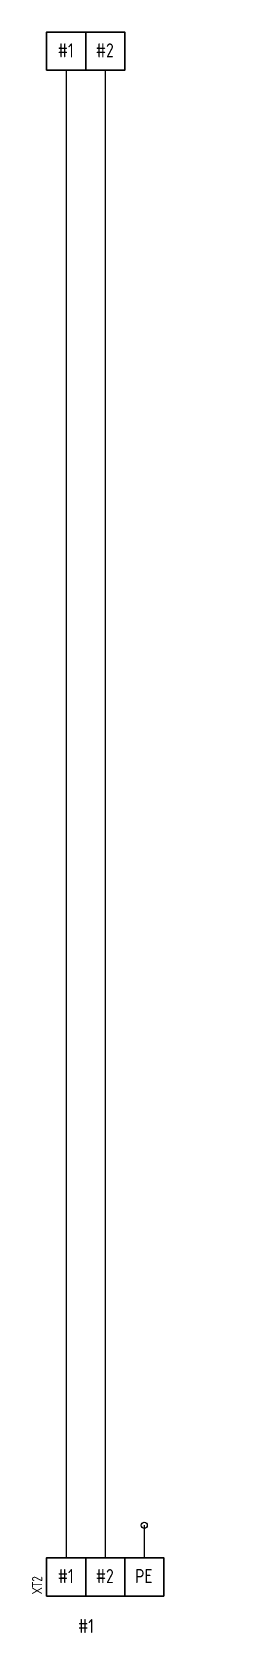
# Model space of a CAD drawing. Header units: millimetres. Extents: x 4481 to 4506, y 5944 to 6149.
import ezdxf

# ---------------------------------------------------------------- set-up
doc = ezdxf.new("R2010")
doc.units = ezdxf.units.MM
for name, color, linetype in [('Headers', 7, 'Continuous'), ('XT1', 7, 'Continuous'), ('XT2', 7, 'Continuous'), ('Кабель', 7, 'Continuous')]:
    doc.layers.add(name, color=color, linetype=linetype)
doc.layers.add('Слой1', color=7, linetype='Continuous', lineweight=30)
doc.styles.add('GOST_A', font='GOST_0.TTF')
pattern_1 = [(37.5, (5, -6.084), (-1.60003, 48.94132), [0, -38.608, 0, -43.18, 0, -41.275]), (7.5, (5, -6.084), (44.95233, 71.6825), [0, -20.828, 0, -34.798, 0, -13.335]), (327.5, (-26.24, -6.084), (79.09924, 0.14372), [0, -12.7, 0, -45.72, 0, -59.69]), (317.5, (-26.24, -6.084), (76.35565, 22.29293), [0, -6.35, 0, -29.972, 0, -34.29])]
pattern_2 = [(37.5, (10, -11.084), (-1.60003, 48.94132), [0, -38.608, 0, -43.18, 0, -41.275]), (7.5, (10, -11.084), (44.95233, 71.6825), [0, -20.828, 0, -34.798, 0, -13.335]), (327.5, (-21.24, -11.084), (79.09924, 0.14372), [0, -12.7, 0, -45.72, 0, -59.69]), (317.5, (-21.24, -11.084), (76.35565, 22.29293), [0, -6.35, 0, -29.972, 0, -34.29])]
pattern_3 = [(37.5, (0.535, 0.098), (-1.60003, 48.94132), [0, -38.608, 0, -43.18, 0, -41.275]), (7.5, (0.535, 0.1), (44.95233, 71.6825), [0, -20.828, 0, -34.798, 0, -13.335]), (327.5, (-30.707, 0.1), (79.09924, 0.14372), [0, -12.7, 0, -45.72, 0, -59.69]), (317.5, (-30.71, 0.1), (76.35565, 22.29293), [0, -6.35, 0, -29.972, 0, -34.29])]
pattern_4 = [(37.5, (0.322, 0.16), (-1.60003, 48.94132), [0, -38.608, 0, -43.18, 0, -41.275]), (7.5, (0.32, 0.16), (44.95233, 71.6825), [0, -20.828, 0, -34.798, 0, -13.335]), (327.5, (-30.92, 0.16), (79.09924, 0.14372), [0, -12.7, 0, -45.72, 0, -59.69]), (317.5, (-30.92, 0.16), (76.35565, 22.29293), [0, -6.35, 0, -29.972, 0, -34.29])]

msp = doc.modelspace()

# ---------------------------------------------------------------- hatches: boundary and pattern name
at = {"layer": 'Слой1', "lineweight": -3}
h = msp.add_hatch(dxfattribs=at)
h.set_pattern_fill('AR-SAND', color=256)
h.set_pattern_definition([(37.5, (-1.567, -0.148), (-1.60003, 48.94132), [0, -38.608, 0, -43.18, 0, -41.275]), (7.5, (-1.57, -0.15), (44.95233, 71.6825), [0, -20.828, 0, -34.798, 0, -13.335]), (327.5, (-32.81, -0.15), (79.09924, 0.14372), [0, -12.7, 0, -45.72, 0, -59.69]), (317.5, (-32.81, -0.15), (76.35565, 22.29293), [0, -6.35, 0, -29.972, 0, -34.29])])
h.paths.add_polyline_path([(4483.15, 6127.95, 1), (4483.92, 6127.95, 1)])
h = msp.add_hatch(dxfattribs=at)
h.set_pattern_fill('AR-SAND', color=256)
h.set_pattern_definition([(37.5, (-0.368, -0.234), (-1.60003, 48.94132), [0, -38.608, 0, -43.18, 0, -41.275]), (7.5, (-0.37, -0.234), (44.95233, 71.6825), [0, -20.828, 0, -34.798, 0, -13.335]), (327.5, (-31.61, -0.234), (79.09924, 0.14372), [0, -12.7, 0, -45.72, 0, -59.69]), (317.5, (-31.61, -0.234), (76.35565, 22.29293), [0, -6.35, 0, -29.972, 0, -34.29])])
h.paths.add_polyline_path([(4484.35, 6127.86, 1), (4485.12, 6127.86, 1)])
h = msp.add_hatch(dxfattribs=at)
h.set_pattern_fill('AR-SAND', color=256)
h.set_pattern_definition([(37.5, (-0.205, -0.163), (-1.60003, 48.94132), [0, -38.608, 0, -43.18, 0, -41.275]), (7.5, (-0.205, -0.16), (44.95233, 71.6825), [0, -20.828, 0, -34.798, 0, -13.335]), (327.5, (-31.447, -0.163), (79.09924, 0.14372), [0, -12.7, 0, -45.72, 0, -59.69]), (317.5, (-31.45, -0.16), (76.35565, 22.29293), [0, -6.35, 0, -29.972, 0, -34.29])])
h.paths.add_polyline_path([(4484.51, 6127.93, 1), (4485.28, 6127.93, 1)])
h = msp.add_hatch(dxfattribs=at)
h.set_pattern_fill('AR-SAND', color=256)
h.set_pattern_definition([(37.5, (-0.198, -0.163), (-1.60003, 48.94132), [0, -38.608, 0, -43.18, 0, -41.275]), (7.5, (-0.2, -0.16), (44.95233, 71.6825), [0, -20.828, 0, -34.798, 0, -13.335]), (327.5, (-31.44, -0.163), (79.09924, 0.14372), [0, -12.7, 0, -45.72, 0, -59.69]), (317.5, (-31.44, -0.16), (76.35565, 22.29293), [0, -6.35, 0, -29.972, 0, -34.29])])
h.paths.add_polyline_path([(4484.52, 6127.93, 1), (4485.29, 6127.93, 1)])
h = msp.add_hatch(dxfattribs=at)
h.set_pattern_fill('AR-SAND', color=256)
h.set_pattern_definition(pattern_4)
h.paths.add_polyline_path([(4485.04, 6128.26, 1), (4485.81, 6128.26, 1)])
h = msp.add_hatch(dxfattribs=at)
h.set_pattern_fill('AR-SAND', color=256)
h.set_pattern_definition(pattern_4)
h.paths.add_polyline_path([(4485.04, 6128.26, 1), (4485.81, 6128.26, 1)])
h = msp.add_hatch(dxfattribs=at)
h.set_pattern_fill('AR-SAND', color=256)
h.set_pattern_definition(pattern_3)
h.paths.add_polyline_path([(4485.25, 6128.19, 1), (4486.02, 6128.19, 1)])
h = msp.add_hatch(dxfattribs=at)
h.set_pattern_fill('AR-SAND', color=256)
h.set_pattern_definition(pattern_3)
h.paths.add_polyline_path([(4485.25, 6128.19, 1), (4486.02, 6128.19, 1)])
h = msp.add_hatch(dxfattribs=at)
h.set_pattern_fill('AR-SAND', color=256)
h.set_pattern_definition(pattern_3)
h.paths.add_polyline_path([(4485.25, 6128.19, 1), (4486.02, 6128.19, 1)])
h = msp.add_hatch(dxfattribs=at)
h.set_pattern_fill('AR-SAND', color=256)
h.set_pattern_definition(pattern_3)
h.paths.add_polyline_path([(4485.25, 6128.19, 1), (4486.02, 6128.19, 1)])
h = msp.add_hatch(dxfattribs=at)
h.set_pattern_fill('AR-SAND', color=256)
h.set_pattern_definition(pattern_3)
h.paths.add_polyline_path([(4485.25, 6128.19, 1), (4486.02, 6128.19, 1)])
h = msp.add_hatch(dxfattribs=at)
h.set_pattern_fill('AR-SAND', color=256)
h.set_pattern_definition([(37.5, (0.694, 0.063), (-1.60003, 48.94132), [0, -38.608, 0, -43.18, 0, -41.275]), (7.5, (0.694, 0.063), (44.95233, 71.6825), [0, -20.828, 0, -34.798, 0, -13.335]), (327.5, (-30.548, 0.063), (79.09924, 0.14372), [0, -12.7, 0, -45.72, 0, -59.69]), (317.5, (-30.55, 0.06), (76.35565, 22.29293), [0, -6.35, 0, -29.972, 0, -34.29])])
h.paths.add_polyline_path([(4485.41, 6128.16, 1), (4486.18, 6128.16, 1)])
h = msp.add_hatch(dxfattribs=at)
h.set_pattern_fill('AR-SAND', color=256)
h.set_pattern_definition([(37.5, (0.885, -0.06), (-1.60003, 48.94132), [0, -38.608, 0, -43.18, 0, -41.275]), (7.5, (0.885, -0.06), (44.95233, 71.6825), [0, -20.828, 0, -34.798, 0, -13.335]), (327.5, (-30.357, -0.06), (79.09924, 0.14372), [0, -12.7, 0, -45.72, 0, -59.69]), (317.5, (-30.36, -0.06), (76.35565, 22.29293), [0, -6.35, 0, -29.972, 0, -34.29])])
h.paths.add_polyline_path([(4485.6, 6128.03, 1), (4486.37, 6128.03, 1)])
h = msp.add_hatch(dxfattribs=at)
h.set_pattern_fill('AR-SAND', color=256)
h.set_pattern_definition([(37.5, (1.176, -0.31), (-1.60003, 48.94132), [0, -38.608, 0, -43.18, 0, -41.275]), (7.5, (1.176, -0.31), (44.95233, 71.6825), [0, -20.828, 0, -34.798, 0, -13.335]), (327.5, (-30.066, -0.31), (79.09924, 0.14372), [0, -12.7, 0, -45.72, 0, -59.69]), (317.5, (-30.066, -0.31), (76.35565, 22.29293), [0, -6.35, 0, -29.972, 0, -34.29])])
h.paths.add_polyline_path([(4485.89, 6127.78, 1), (4486.66, 6127.78, 1)])
h = msp.add_hatch(dxfattribs=at)
h.set_pattern_fill('AR-SAND', color=256)
h.set_pattern_definition([(37.5, (-1.9, 5.91), (-1.60003, 48.94132), [0, -38.608, 0, -43.18, 0, -41.275]), (7.5, (-1.9, 5.91), (44.95233, 71.6825), [0, -20.828, 0, -34.798, 0, -13.335]), (327.5, (-33.143, 5.91), (79.09924, 0.14372), [0, -12.7, 0, -45.72, 0, -59.69]), (317.5, (-33.14, 5.91), (76.35565, 22.29293), [0, -6.35, 0, -29.972, 0, -34.29])])
h.paths.add_polyline_path([(4484.71, 6127.01, 1), (4485.48, 6127.01, 1)])
h = msp.add_hatch(dxfattribs=at)
h.set_pattern_fill('AR-SAND', color=256)
h.set_pattern_definition(pattern_1)
h.paths.add_polyline_path([(4489.71, 6122.01, 1), (4490.48, 6122.01, 1)])
h = msp.add_hatch(dxfattribs=at)
h.set_pattern_fill('AR-SAND', color=256)
h.set_pattern_definition(pattern_1)
h.paths.add_polyline_path([(4489.71, 6122.01, 1), (4490.48, 6122.01, 1)])
h = msp.add_hatch(dxfattribs=at)
h.set_pattern_fill('AR-SAND', color=256)
h.set_pattern_definition([(37.5, (3.1, 0.91), (-1.60003, 48.94132), [0, -38.608, 0, -43.18, 0, -41.275]), (7.5, (3.1, 0.91), (44.95233, 71.6825), [0, -20.828, 0, -34.798, 0, -13.335]), (327.5, (-28.143, 0.91), (79.09924, 0.14372), [0, -12.7, 0, -45.72, 0, -59.69]), (317.5, (-28.14, 0.91), (76.35565, 22.29293), [0, -6.35, 0, -29.972, 0, -34.29])])
h.paths.add_polyline_path([(4489.71, 6122.01, 1), (4490.48, 6122.01, 1)])
h = msp.add_hatch(dxfattribs=at)
h.set_pattern_fill('AR-SAND', color=256)
h.set_pattern_definition(pattern_2)
h.paths.add_polyline_path([(4494.71, 6117.01, 1), (4495.48, 6117.01, 1)])
h = msp.add_hatch(dxfattribs=at)
h.set_pattern_fill('AR-SAND', color=256)
h.set_pattern_definition(pattern_2)
h.paths.add_polyline_path([(4494.71, 6117.01, 1), (4495.48, 6117.01, 1)])
h = msp.add_hatch(dxfattribs=at)
h.set_pattern_fill('AR-SAND', color=256)
h.set_pattern_definition([(37.5, (0.48, 1.17), (-1.60003, 48.94132), [0, -38.608, 0, -43.18, 0, -41.275]), (7.5, (0.48, 1.17), (44.9523, 71.6825), [0, -20.828, 0, -34.798, 0, -13.335]), (327.5, (-30.76, 1.17), (79.09924, 0.14372), [0, -12.7, 0, -45.72, 0, -59.69]), (317.5, (-30.76, 1.17), (76.35565, 22.29293), [0, -6.35, 0, -29.972, 0, -34.29])])
h.paths.add_polyline_path([(4501.82, 5959.94, 1), (4502.59, 5959.94, 1)])
h = msp.add_hatch(dxfattribs=at)
h.set_pattern_fill('AR-SAND', color=256)
h.set_pattern_definition([(37.5, (5.33, 1.215), (-1.60003, 48.94132), [0, -38.608, 0, -43.18, 0, -41.275]), (7.5, (5.33, 1.215), (44.9523, 71.6825), [0, -20.828, 0, -34.798, 0, -13.335]), (327.5, (-25.912, 1.215), (79.09924, 0.14372), [0, -12.7, 0, -45.72, 0, -59.69]), (317.5, (-25.91, 1.215), (76.35565, 22.29293), [0, -6.35, 0, -29.972, 0, -34.29])])
h.paths.add_polyline_path([(4505.04, 5959.31, 1), (4505.81, 5959.31, 1)])
h = msp.add_hatch(dxfattribs=at)
h.set_pattern_fill('AR-SAND', color=256)
h.set_pattern_definition([(37.5, (-6.62, -0.675), (-1.60003, 48.94132), [0, -38.608, 0, -43.18, 0, -41.275]), (7.5, (-6.62, -0.675), (44.9523, 71.6825), [0, -20.828, 0, -34.798, 0, -13.335]), (327.5, (-37.864, -0.675), (79.09924, 0.14372), [0, -12.7, 0, -45.72, 0, -59.69]), (317.5, (-37.864, -0.675), (76.35565, 22.29293), [0, -6.35, 0, -29.972, 0, -34.29])])
h.paths.add_polyline_path([(4494.71, 5958.1, 1), (4495.48, 5958.1, 1)])

# ---------------------------------------------------------------- linework, layer by layer
at = {"layer": 'Кабель'}
for p, q in [((4485.1, 6144.28), (4485.1, 5958.1)), ((4490.1, 6144.28), (4490.1, 5958.1)), ((4485.1, 5958.1), (4485.1, 5953.94)), ((4490.1, 5958.1), (4490.1, 5953.94)), ((4495.1, 5958.1), (4495.1, 5953.94))]:
    msp.add_line(p, q, dxfattribs=at)
at = {"layer": 'Слой1', "color": 7, "lineweight": 30}
for points in [[(4482.6, 6144.28), (4487.6, 6144.28), (4487.6, 6149.18), (4482.6, 6149.18)], [(4487.6, 6144.28), (4492.6, 6144.28), (4492.6, 6149.18), (4487.6, 6149.18)], [(4482.6, 5949.03), (4487.6, 5949.03), (4487.6, 5953.94), (4482.6, 5953.94)], [(4487.6, 5949.03), (4492.6, 5949.03), (4492.6, 5953.94), (4487.6, 5953.94)], [(4492.6, 5949.03), (4497.6, 5949.03), (4497.6, 5953.94), (4492.6, 5953.94)]]:
    msp.add_lwpolyline(points, close=True, dxfattribs=at)
at = {"layer": 'Слой1', "lineweight": -3}
msp.add_circle((4495.1, 5958.1), 0.384, dxfattribs=at)

# ---------------------------------------------------------------- texts
at = {"layer": 'Headers', "lineweight": -3, "insert": (4476.58, 5946.11), "char_height": 1.8, "attachment_point": 1, "style": 'GOST_A'}
msp.add_mtext_dynamic_manual_height_columns('\\pxqc;#1', width=22.1167, gutter_width=15, heights=[7.1], dxfattribs=at)
at = {"layer": 'XT1', "lineweight": -3, "char_height": 1.8, "attachment_point": 1, "style": 'GOST_A'}
for s, insert in [('\\pxqc;#1', (4483.23, 6147.73)), ('\\pxqc;#2', (4488.23, 6147.73))]:
    msp.add_mtext_dynamic_manual_height_columns(s, width=3.6299, gutter_width=15, heights=[1.76], dxfattribs=dict(at, insert=insert))
at = {"layer": 'XT2', "lineweight": -3, "char_height": 1.8, "attachment_point": 1, "style": 'GOST_A'}
for s, insert in [('\\pxqc;#1', (4483.23, 5952.49)), ('\\pxqc;#2', (4488.23, 5952.49))]:
    msp.add_mtext_dynamic_manual_height_columns(s, width=3.6299, gutter_width=15, heights=[1.76], dxfattribs=dict(at, insert=insert))
at = {"layer": 'Слой1', "lineweight": -3, "insert": (4480.73, 5948.63), "char_height": 1.3, "attachment_point": 1, "rotation": 90, "style": 'GOST_A'}
msp.add_mtext_dynamic_manual_height_columns('\\pxqc;ХТ2', width=3.6299, gutter_width=15, heights=[1.76], dxfattribs=at)
at = {"layer": 'Слой1', "lineweight": -3, "insert": (4493.23, 5952.49), "char_height": 1.8, "attachment_point": 1, "style": 'GOST_A'}
msp.add_mtext_dynamic_manual_height_columns('\\pxqc;РЕ', width=3.6299, gutter_width=15, heights=[1.76], dxfattribs=at)

doc.saveas('drawing.dxf')
